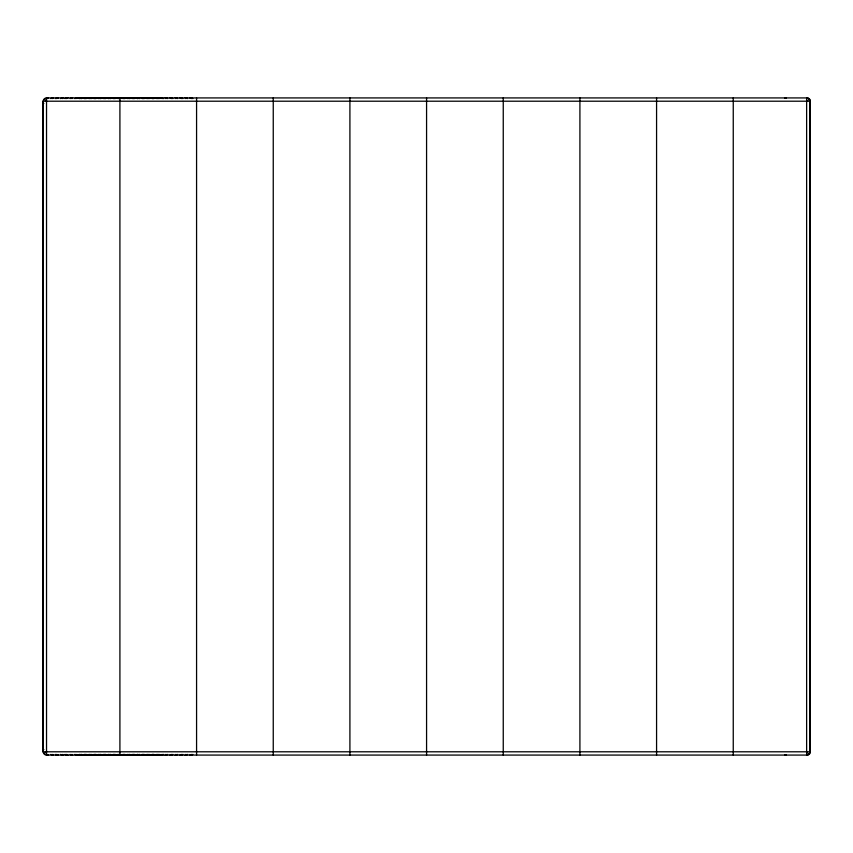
<?xml version="1.0" encoding="UTF-8"?>
<svg xmlns="http://www.w3.org/2000/svg" width="853" height="853" viewBox="0 0 853 853"><rect width="100%" height="100%" fill="white"/><g stroke="black" fill="none" stroke-linecap="round" stroke-linejoin="round"><path stroke-width="1.28" d="M809.913 751.792L808.868 754.191L806.629 755.076L806.629 97.924L808.868 98.809L809.913 101.208L809.913 751.792A3.284 3.284 0 0 1 806.629 755.076M45.635 752.677L46.531 751.792L45.369 752.271M807.514 100.323L806.629 101.208L807.791 100.729M79.19 754.98L78.711 755.076A6.024 1.333 -90 0 0 79.318 754.425M88.851 754.98L88.371 755.076A6.024 1.333 -90 0 0 88.979 754.425M98.511 754.98L98.031 755.076A6.024 1.333 -90 0 0 98.639 754.425M108.16 754.98L107.681 755.076A6.024 1.333 -90 0 0 108.299 754.425M117.821 754.98L117.341 755.076A6.024 1.333 -90 0 0 117.959 754.425M127.481 754.98L127.001 755.076A6.024 1.333 -90 0 0 127.609 754.425M137.141 754.98L136.661 755.076A6.024 1.333 -90 0 0 137.269 754.425M146.801 754.98L146.321 755.076A6.024 1.333 -90 0 0 146.929 754.425M156.451 754.98L155.971 755.076A6.024 1.333 -90 0 0 156.589 754.425M165.781 754.98L165.301 755.076A6.024 1.333 -90 0 0 165.919 754.425M175.771 754.98L175.291 755.076A6.024 1.333 -90 0 0 175.91 754.425M185.73 754.98L185.25 755.076A6.024 1.333 -90 0 0 185.869 754.425M94.907 754.777L93.201 755.076A6.024 3.092 -90 0 0 94.619 754.425M114.217 754.777L112.511 755.076A6.024 3.092 -90 0 0 113.939 754.425M123.877 754.777L122.171 755.076A6.024 3.092 -90 0 0 123.6 754.425M133.537 754.777L131.831 755.076A6.024 3.092 -90 0 0 133.26 754.425M143.197 754.777L141.491 755.076A6.024 3.092 -90 0 0 142.909 754.425M152.858 754.777L151.152 755.076A6.024 3.092 -90 0 0 152.57 754.425M162.507 754.777L160.801 755.076A6.024 3.092 -90 0 0 162.23 754.425M171.837 754.777L170.131 755.076A6.024 3.092 -90 0 0 171.56 754.425M181.828 754.777L180.122 755.076A6.024 3.092 -90 0 0 181.55 754.425M191.797 754.777L190.08 755.076A6.024 3.092 -90 0 0 191.509 754.425M85.503 754.745L83.541 755.076A6.024 3.092 -90 0 0 84.969 754.425M95.163 754.745L93.201 755.076A6.024 5.875 90 0 0 95.909 754.425M104.823 754.745L102.85 755.076A6.024 3.092 -90 0 0 104.279 754.425M114.483 754.745L112.511 755.076A6.024 5.875 90 0 0 115.23 754.425M124.133 754.745L122.171 755.076A6.024 5.875 90 0 0 124.879 754.425M133.793 754.745L131.831 755.076A6.024 5.875 90 0 0 134.539 754.425M143.453 754.745L141.491 755.076A6.024 5.875 90 0 0 144.2 754.425M153.113 754.745L151.152 755.076A6.024 5.875 90 0 0 153.86 754.425M162.774 754.745L160.801 755.076A6.024 5.875 90 0 0 163.52 754.425M172.093 754.745L170.131 755.076A6.024 5.875 90 0 0 172.839 754.425M182.084 754.745L180.122 755.076A6.024 5.875 90 0 0 182.83 754.425M192.053 754.745L190.08 755.076A6.024 5.875 90 0 0 192.799 754.425M52.577 98.02L53.259 97.924A6.024 1.333 90 0 0 52.641 98.575M62.226 98.02L62.909 97.924A6.024 1.333 90 0 0 62.301 98.575M71.887 98.02L72.569 97.924A6.024 1.333 90 0 0 71.961 98.575M81.547 98.02L82.229 97.924A6.024 1.333 90 0 0 81.621 98.575M91.207 98.02L91.889 97.924A6.024 1.333 90 0 0 91.271 98.575M100.867 98.02L101.55 97.924A6.024 1.333 90 0 0 100.931 98.575M110.517 98.02L111.199 97.924A6.024 1.333 90 0 0 110.591 98.575M120.177 98.02L120.859 97.924A6.024 1.333 90 0 0 120.252 98.575M129.837 98.02L130.52 97.924A6.024 1.333 90 0 0 129.912 98.575M139.167 98.02L139.849 97.924A6.024 1.333 90 0 0 139.231 98.575M149.158 98.02L149.84 97.924A6.024 1.333 90 0 0 149.222 98.575M159.116 98.02L159.799 97.924A6.024 1.333 90 0 0 159.191 98.575M79.393 754.98L78.711 755.076A6.024 5.171 90 0 0 81.099 754.425M89.053 754.98L88.371 755.076A6.024 5.171 90 0 0 90.759 754.425M98.713 754.98L98.031 755.076A6.024 5.171 90 0 0 100.409 754.425M108.363 754.98L107.681 755.076A6.024 5.171 90 0 0 110.069 754.425M118.023 754.98L117.341 755.076A6.024 5.171 90 0 0 119.729 754.425M127.683 754.98L127.001 755.076A6.024 5.171 90 0 0 129.389 754.425M137.344 754.98L136.661 755.076A6.024 5.171 90 0 0 139.05 754.425M147.004 754.98L146.321 755.076A6.024 5.171 90 0 0 148.699 754.425M156.653 754.98L155.971 755.076A6.024 5.171 90 0 0 158.359 754.425M165.983 754.98L165.301 755.076A6.024 5.171 90 0 0 167.689 754.425M175.974 754.98L175.291 755.076A6.024 5.171 90 0 0 177.68 754.425M185.933 754.98L185.25 755.076A6.024 5.171 90 0 0 187.639 754.425M47.629 98.02L48.429 97.924A6.024 3.092 90 0 0 47 98.575M57.29 98.02L58.089 97.924A6.024 3.092 90 0 0 56.661 98.575M66.95 98.02L67.739 97.924A6.024 3.092 90 0 0 66.321 98.575M76.61 98.02L77.399 97.924A6.024 3.092 90 0 0 75.97 98.575M86.27 98.02L87.059 97.924A6.024 3.092 90 0 0 85.631 98.575M95.92 98.02L96.72 97.924A6.024 3.092 90 0 0 95.291 98.575M105.58 98.02L106.38 97.924A6.024 3.092 90 0 0 104.951 98.575M115.24 98.02L116.029 97.924A6.024 3.092 90 0 0 114.611 98.575M124.901 98.02L125.69 97.924A6.024 3.092 90 0 0 124.261 98.575M134.22 98.02L135.019 97.924A6.024 3.092 90 0 0 133.59 98.575M144.21 98.02L145.01 97.924A6.024 3.092 90 0 0 143.581 98.575M154.18 98.02L154.969 97.924A6.024 3.092 90 0 0 153.54 98.575M52.374 98.02L53.259 97.924A6.024 5.171 -90 0 0 50.871 98.575M62.034 98.02L62.909 97.924A6.024 5.171 -90 0 0 60.531 98.575M71.684 98.02L72.569 97.924A6.024 5.171 -90 0 0 70.181 98.575M81.344 98.02L82.229 97.924A6.024 5.171 -90 0 0 79.841 98.575M91.004 98.02L91.889 97.924A6.024 5.171 -90 0 0 89.501 98.575M100.665 98.02L101.55 97.924A6.024 5.171 -90 0 0 99.161 98.575M110.325 98.02L111.199 97.924A6.024 5.171 -90 0 0 108.821 98.575M129.635 98.02L130.52 97.924A6.024 5.171 -90 0 0 128.131 98.575M138.964 98.02L139.849 97.924A6.024 5.171 -90 0 0 137.461 98.575M148.955 98.02L149.84 97.924A6.024 5.171 -90 0 0 147.452 98.575M158.914 98.02L159.799 97.924A6.024 5.171 -90 0 0 157.41 98.575M47.491 98.02L48.429 97.924A6.024 5.875 90 0 0 45.71 98.575M57.14 98.02L58.089 97.924A6.024 5.875 90 0 0 55.37 98.575M66.801 98.02L67.739 97.924A6.024 5.875 90 0 0 65.031 98.575M76.461 98.02L77.399 97.924A6.024 5.875 90 0 0 74.691 98.575M86.121 98.02L87.059 97.924A6.024 5.875 90 0 0 84.351 98.575M95.781 98.02L96.72 97.924A6.024 5.875 90 0 0 94.001 98.575M105.431 98.02L106.38 97.924A6.024 5.875 90 0 0 103.661 98.575M115.091 98.02L116.029 97.924A6.024 5.875 90 0 0 113.321 98.575M124.751 98.02L125.69 97.924A6.024 5.875 90 0 0 122.981 98.575M134.081 98.02L135.019 97.924A6.024 5.875 90 0 0 132.311 98.575M144.072 98.02L145.01 97.924A6.024 5.875 90 0 0 142.291 98.575M154.03 98.02L154.969 97.924A6.024 5.875 90 0 0 152.261 98.575M46.531 97.924L807.066 97.924A3.284 3.284 0 0 1 810.35 101.208L810.35 751.792A3.284 3.284 0 0 1 807.066 755.076L46.531 755.076A3.284 3.284 0 0 1 43.247 751.792L43.247 101.208A3.284 3.284 0 0 1 46.531 97.924L46.531 755.076M43.247 101.208L810.35 101.208L810.105 100.323M43.961 753.082A6.024 5.875 -90 0 1 43.62 752.655A5.257 5.118 90 0 1 42.661 749.595L42.671 103.405L43.844 103.405M42.65 749.595L43.844 749.595M43.247 751.792L810.35 751.792M153.007 754.745L154.969 755.076A6.024 3.092 -90 0 1 153.54 754.425M143.037 754.745L145.01 755.076A6.024 3.092 -90 0 1 143.581 754.425M133.057 754.745L135.019 755.076A6.024 3.092 -90 0 1 133.59 754.425M123.728 754.745L125.69 755.076A6.024 3.092 -90 0 1 124.261 754.425M114.067 754.745L116.029 755.076A6.024 3.092 -90 0 1 114.611 754.425M104.407 754.745L106.38 755.076A6.024 3.092 -90 0 1 104.951 754.425M94.747 754.745L96.72 755.076A6.024 3.092 -90 0 1 95.291 754.425M85.097 754.745L87.059 755.076A6.024 3.092 -90 0 1 85.631 754.425M75.437 754.745L77.399 755.076A6.024 3.092 -90 0 1 75.97 754.425M65.777 754.745L67.739 755.076A6.024 3.092 -90 0 1 66.321 754.425M56.117 754.745L58.089 755.076A6.024 3.092 -90 0 1 56.661 754.425M46.457 754.745L48.429 755.076A6.024 3.092 -90 0 1 47 754.425M191.797 98.223L190.08 97.924A6.024 3.092 90 0 1 191.509 98.575M181.828 98.223L180.122 97.924A6.024 3.092 90 0 1 181.55 98.575M171.837 98.223L170.131 97.924A6.024 3.092 90 0 1 171.56 98.575M162.507 98.223L160.801 97.924A6.024 3.092 90 0 1 162.23 98.575M152.858 98.223L151.152 97.924A6.024 3.092 90 0 1 152.57 98.575M143.197 98.223L141.491 97.924A6.024 3.092 90 0 1 142.909 98.575M133.537 98.223L131.831 97.924A6.024 3.092 90 0 1 133.26 98.575M123.877 98.223L122.171 97.924A6.024 3.092 90 0 1 123.6 98.575M114.217 98.223L112.511 97.924A6.024 3.092 90 0 1 113.939 98.575M104.567 98.223L102.85 97.924A6.024 3.092 90 0 1 104.279 98.575M94.907 98.223L93.201 97.924A6.024 3.092 90 0 1 94.619 98.575M85.247 98.223L83.541 97.924A6.024 3.092 90 0 1 84.969 98.575M153.263 754.777L154.969 755.076A6.024 5.875 -90 0 1 152.261 754.425M143.304 754.777L145.01 755.076A6.024 5.875 -90 0 1 142.291 754.425M133.313 754.777L135.019 755.076A6.024 5.875 -90 0 1 132.311 754.425M123.984 754.777L125.69 755.076A6.024 5.875 -90 0 1 122.981 754.425M114.323 754.777L116.029 755.076A6.024 5.875 -90 0 1 113.321 754.425M95.014 754.777L96.72 755.076A6.024 5.875 -90 0 1 94.001 754.425M75.693 754.777L77.399 755.076A6.024 5.875 -90 0 1 74.691 754.425M66.033 754.777L67.739 755.076A6.024 5.875 -90 0 1 65.031 754.425M56.373 754.777L58.089 755.076A6.024 5.875 -90 0 1 55.37 754.425M46.723 754.777L48.429 755.076A6.024 5.875 -90 0 1 45.71 754.425M186.85 98.255L185.25 97.924A6.024 1.333 90 0 1 185.869 98.575M176.891 98.255L175.291 97.924A6.024 1.333 90 0 1 175.91 98.575M166.9 98.255L165.301 97.924A6.024 1.333 90 0 1 165.919 98.575M157.57 98.255L155.971 97.924A6.024 1.333 90 0 1 156.589 98.575M147.91 98.255L146.321 97.924A6.024 1.333 90 0 1 146.929 98.575M138.261 98.255L136.661 97.924A6.024 1.333 90 0 1 137.269 98.575M128.6 98.255L127.001 97.924A6.024 1.333 90 0 1 127.609 98.575M118.94 98.255L117.341 97.924A6.024 1.333 90 0 1 117.959 98.575M109.28 98.255L107.681 97.924A6.024 1.333 90 0 1 108.299 98.575M99.62 98.255L98.031 97.924A6.024 1.333 90 0 1 98.639 98.575M89.97 98.255L88.371 97.924A6.024 1.333 90 0 1 88.979 98.575M80.31 98.255L78.711 97.924A6.024 1.333 90 0 1 79.318 98.575M191.52 98.255L190.08 97.924A6.024 5.875 90 0 1 192.799 98.575M181.561 98.255L180.122 97.924A6.024 5.875 90 0 1 182.83 98.575M171.57 98.255L170.131 97.924A6.024 5.875 90 0 1 172.839 98.575M162.241 98.255L160.801 97.924A6.024 5.875 90 0 1 163.52 98.575M152.58 98.255L151.152 97.924A6.024 5.875 90 0 1 153.86 98.575M142.92 98.255L141.491 97.924A6.024 5.875 90 0 1 144.2 98.575M133.271 98.255L131.831 97.924A6.024 5.875 90 0 1 134.539 98.575M123.61 98.255L122.171 97.924A6.024 5.875 90 0 1 124.879 98.575M113.95 98.255L112.511 97.924A6.024 5.875 90 0 1 115.23 98.575M104.29 98.255L102.85 97.924A6.024 5.875 90 0 1 105.569 98.575M94.63 98.255L93.201 97.924A6.024 5.875 90 0 1 95.909 98.575M84.98 98.255L83.541 97.924A6.024 5.875 90 0 1 86.249 98.575M186.498 98.223L185.25 97.924A6.024 5.171 -90 0 1 187.639 98.575M176.528 98.223L175.291 97.924A6.024 5.171 -90 0 1 177.68 98.575M166.538 98.223L165.301 97.924A6.024 5.171 -90 0 1 167.689 98.575M157.208 98.223L155.971 97.924A6.024 5.171 -90 0 1 158.359 98.575M147.558 98.223L146.321 97.924A6.024 5.171 -90 0 1 148.699 98.575M137.898 98.223L136.661 97.924A6.024 5.171 -90 0 1 139.05 98.575M128.238 98.223L127.001 97.924A6.024 5.171 -90 0 1 129.389 98.575M118.578 98.223L117.341 97.924A6.024 5.171 -90 0 1 119.729 98.575M108.917 98.223L107.681 97.924A6.024 5.171 -90 0 1 110.069 98.575M99.268 98.223L98.031 97.924A6.024 5.171 -90 0 1 100.409 98.575M89.608 98.223L88.371 97.924A6.024 5.171 -90 0 1 90.759 98.575M79.947 98.223L78.711 97.924A6.024 5.171 -90 0 1 81.099 98.575M158.562 754.777L159.799 755.076A6.024 1.333 90 0 1 159.191 754.425M148.603 754.777L149.84 755.076A6.024 1.333 90 0 1 149.222 754.425M138.612 754.777L139.849 755.076A6.024 1.333 90 0 1 139.231 754.425M129.283 754.777L130.52 755.076A6.024 1.333 90 0 1 129.912 754.425M119.623 754.777L120.859 755.076A6.024 1.333 90 0 1 120.252 754.425M109.962 754.777L111.199 755.076A6.024 1.333 90 0 1 110.591 754.425M100.313 754.777L101.55 755.076A6.024 1.333 90 0 1 100.931 754.425M90.653 754.777L91.889 755.076A6.024 1.333 90 0 1 91.271 754.425M80.992 754.777L82.229 755.076A6.024 1.333 90 0 1 81.621 754.425M71.332 754.777L72.569 755.076A6.024 1.333 90 0 1 71.961 754.425M61.672 754.777L62.909 755.076A6.024 1.333 90 0 1 62.301 754.425M52.022 754.777L53.259 755.076A6.024 1.333 90 0 1 52.641 754.425M158.935 754.745L159.799 755.076A6.024 5.171 90 0 1 157.41 754.425M148.966 754.745L149.84 755.076A6.024 5.171 90 0 1 147.452 754.425M138.975 754.745L139.849 755.076A6.024 5.171 90 0 1 137.461 754.425M129.656 754.745L130.52 755.076A6.024 5.171 90 0 1 128.131 754.425M119.996 754.745L120.859 755.076A6.024 5.171 90 0 1 118.471 754.425M110.336 754.745L111.199 755.076A6.024 5.171 90 0 1 108.821 754.425M100.675 754.745L101.55 755.076A6.024 5.171 90 0 1 99.161 754.425M91.015 754.745L91.889 755.076A6.024 5.171 90 0 1 89.501 754.425M81.366 754.745L82.229 755.076A6.024 5.171 90 0 1 79.841 754.425M71.705 754.745L72.569 755.076A6.024 5.171 90 0 1 70.181 754.425M62.045 754.745L62.909 755.076A6.024 5.171 90 0 1 60.531 754.425M52.385 754.745L53.259 755.076A6.024 5.171 90 0 1 50.871 754.425M807.514 752.677L806.629 751.792L807.109 752.954M45.635 100.323L46.531 101.208L46.051 100.046M786.253 98.372L786.253 97.924A3.284 3.284 0 0 0 784.611 98.372M786.253 754.628L786.253 755.076A3.284 3.284 0 0 1 784.611 754.628M733.249 97.924L733.249 755.076M656.575 97.924L656.575 755.076M579.912 97.924L579.912 755.076M503.249 97.924L503.249 755.076M426.575 97.924L426.575 755.076M349.911 97.924L349.911 755.076M273.248 97.924L273.248 755.076M196.574 97.924L196.574 755.076M119.91 755.076L119.91 97.924L120.859 97.924A6.024 5.171 -90 0 0 118.471 98.575M105.569 754.425A6.024 5.875 90 0 1 102.861 755.044L106.38 755.076A6.024 5.875 -90 0 1 103.661 754.425M84.351 754.425A6.024 5.875 -90 0 0 87.059 755.044L83.541 755.076A6.024 5.875 90 0 0 86.249 754.425M42.661 103.405A5.257 5.118 90 0 1 43.642 100.366A6.024 5.875 90 0 1 43.961 99.918M44.772 753.839A6.024 5.875 -90 0 1 44.356 753.476M44.356 99.524A6.024 5.875 90 0 1 44.772 99.161M806.629 97.924A3.284 3.284 0 0 1 809.913 101.208"/></g></svg>
